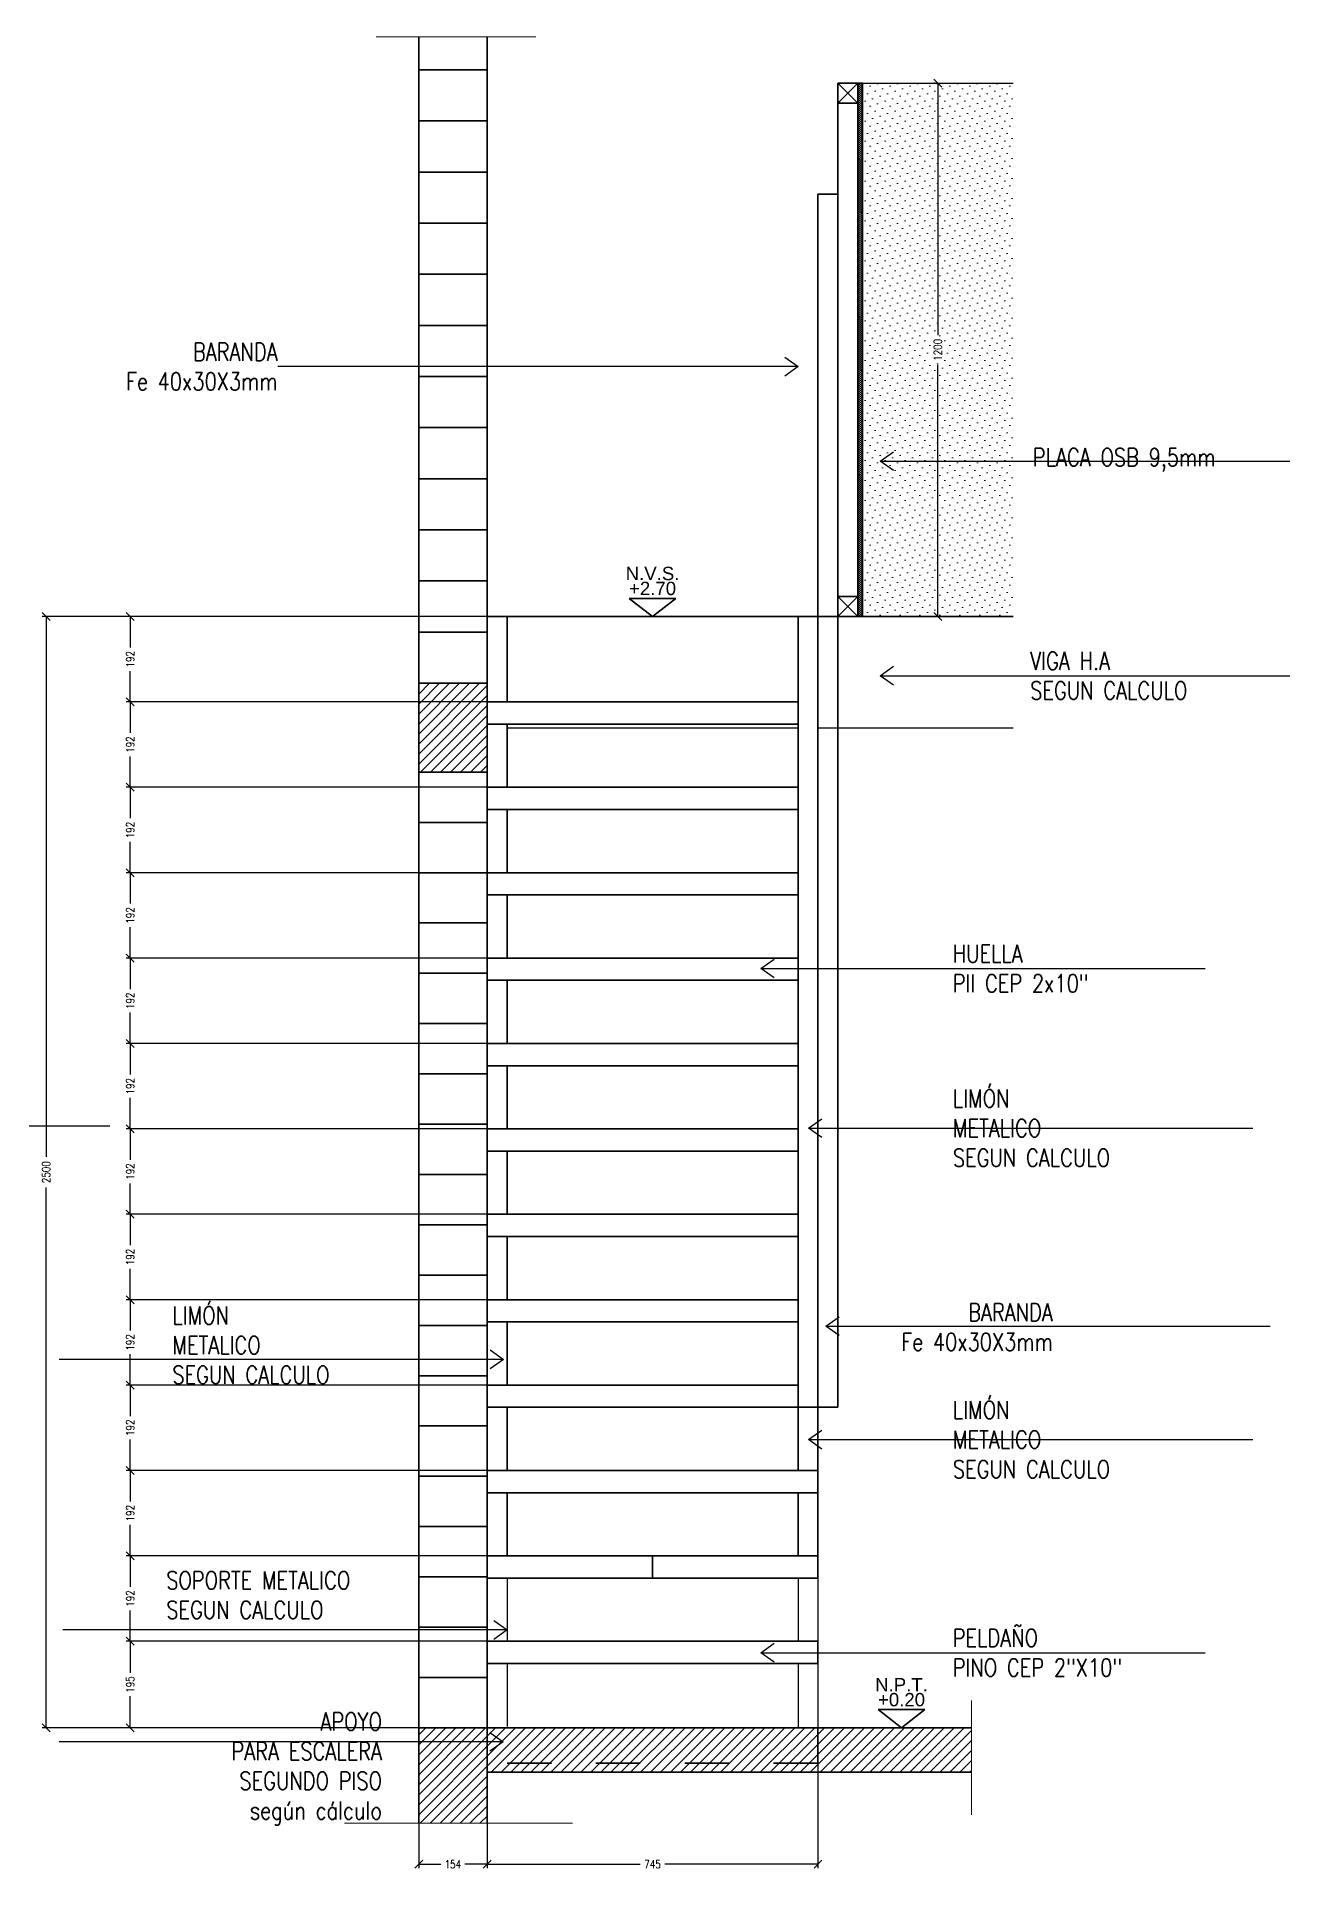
# Model space of a CAD drawing. Header units: metres. Extents: x 45 to 666, y -23 to 325.
# Drawn here: x 156.914 to 159.718, y 159.732 to 163.857 of the extents above; entities that cross this region are included whole.
import ezdxf
from ezdxf.enums import TextEntityAlignment as Align

# ---------------------------------------------------------------- set-up
doc = ezdxf.new("R2010")
doc.units = ezdxf.units.M
doc.header["$LTSCALE"] = 5
doc.header["$MEASUREMENT"] = 0
doc.linetypes.add('HIDDEN', pattern=[0.375, 0.25, -0.125])
doc.layers.get('0').update_dxf_attribs({"color": 30})
doc.layers.get('DEFPOINTS').update_dxf_attribs({"color": 210})
for name, color, linetype, lineweight in [('A-ANNO-DIMS', 3, 'Continuous', 18), ('A-ANNO-NOTE', 7, 'Continuous', 35), ('A-DETL-PATT', 8, 'Continuous', 18), ('A-ELEV-MBE1', 7, 'Continuous', 35), ('A-ELEV-MBE2', 4, 'Continuous', 25), ('A-ELEV-PATT', 8, 'Continuous', 18), ('A-FLOR-LEVL', 7, 'Continuous', 35), ('A-FLOR-OVHD', 3, 'HIDDEN', 18), ('A-WALL-FULL', 7, 'Continuous', 35), ('A-WALL-FULL-EXTR', 7, 'Continuous', 35)]:
    doc.layers.add(name, color=color, linetype=linetype, lineweight=lineweight)
doc.styles.add('E-ARIAL', font='arial.ttf')
doc.styles.add('E-ROMANS', font='romans.shx', dxfattribs={"width": 0.8})
doc.dimstyles.new('E-0005_TICK_18', dxfattribs={"dimscale": 0.001, "dimtxt": 9, "dimasz": 9, "dimexe": 4.5, "dimexo": 3, "dimgap": 4.5, "dimtad": 0, "dimdec": 0, "dimlfac": 1000, "dimzin": 0, "dimdsep": 46, "dimtxsty": 'E-ROMANS', "dimblk": 'OBLIQUE', "dimcen": 4.5, "dimclrd": 256, "dimclre": 256, "dimclrt": 256, "dimadec": 0, "dimazin": 0, "dimtfac": 1, "dimtdec": 0, "dimtmove": 1, "dimatfit": 3, "dimldrblk": 'OPEN90', "dimfxl": 1, "dimtfill": 1, "dimtolj": 1, "dimtzin": 0, "dimarcsym": 0})
doc.dimstyles.new('E-0010_TICK_18', dxfattribs={"dimscale": 0.001, "dimtxt": 18, "dimasz": 18, "dimexe": 9, "dimexo": 6, "dimgap": 9, "dimtad": 0, "dimdec": 0, "dimlfac": 1000, "dimzin": 0, "dimdsep": 46, "dimtxsty": 'E-ROMANS', "dimblk": 'OBLIQUE', "dimcen": 9, "dimclrd": 256, "dimclre": 256, "dimclrt": 256, "dimadec": 0, "dimazin": 0, "dimtfac": 1, "dimtdec": 0, "dimtmove": 1, "dimatfit": 3, "dimldrblk": 'OPEN90', "dimfxl": 1, "dimtfill": 1, "dimtolj": 1, "dimtzin": 0, "dimarcsym": 0})
pattern_1 = [(45, (10.621123, 117.436983), (-0.0112253202, 0.0112253202), [])]

# ---------------------------------------------------------------- blocks, each defined once
blk = doc.blocks.new('_Oblique')
at = {"color": 0, "linetype": 'ByBlock', "lineweight": -2}
blk.add_line((-0.5, -0.5), (0.5, 0.5), dxfattribs=at)
blk = doc.blocks.new('*D84')
at = {"layer": 'A-ANNO-DIMS', "lineweight": -2, "transparency": 16777216}
for p, q in [((157.7736, 160.2158), (157.7736, 159.7366)), ((157.9276, 160.2158), (157.9276, 159.7366)), ((157.7736, 159.7456), (157.8238, 159.7456)), ((157.9276, 159.7456), (157.8774, 159.7456))]:
    blk.add_line(p, q, dxfattribs=at)
at = {"layer": 'DEFPOINTS', "color": 0, "transparency": 16777216}
for p in [(157.7736, 160.2218), (157.9276, 160.2218), (157.9276, 159.7456)]:
    blk.add_point(p, dxfattribs=at)
at = {"layer": 'A-ANNO-DIMS', "lineweight": -2, "transparency": 16777216, "xscale": 0.018, "yscale": 0.018, "zscale": 0.018, "rotation": 180}
blk.add_blockref('_Oblique', (157.7736, 159.7456), dxfattribs=at)
at = {"layer": 'A-ANNO-DIMS', "lineweight": -2, "transparency": 16777216, "xscale": 0.018, "yscale": 0.018, "zscale": 0.018}
blk.add_blockref('_Oblique', (157.9276, 159.7456), dxfattribs=at)
at = {"layer": 'A-ANNO-DIMS', "transparency": 16777216, "insert": (157.8506, 159.7456), "char_height": 0.018, "attachment_point": 5, "style": 'E-ROMANS', "bg_fill": 3, "box_fill_scale": 1.25, "bg_fill_color": 256, "bg_fill_true_color": 13158600, "bg_fill_transparency": 0}
blk.add_mtext('\\A1;154', dxfattribs=at)
blk = doc.blocks.new('_Open90')
at = {"color": 0, "linetype": 'ByBlock', "lineweight": -2}
for p, q in [((0, 0), (-1, 0)), ((-0.5, 0.5), (0, 0)), ((0, 0), (-0.5, -0.5))]:
    blk.add_line(p, q, dxfattribs=at)
blk = doc.blocks.new('*D85')
at = {"layer": 'A-ANNO-DIMS', "lineweight": -2, "transparency": 16777216}
for p, q in [((158.6726, 160.4258), (158.6726, 159.7366)), ((157.9276, 160.2158), (157.9276, 159.7366)), ((157.9276, 159.7456), (158.2726, 159.7456)), ((158.6726, 159.7456), (158.3276, 159.7456))]:
    blk.add_line(p, q, dxfattribs=at)
at = {"layer": 'DEFPOINTS', "color": 0, "transparency": 16777216}
for p in [(158.6726, 160.4318), (157.9276, 160.2218), (158.6726, 159.7456)]:
    blk.add_point(p, dxfattribs=at)
at = {"layer": 'A-ANNO-DIMS', "lineweight": -2, "transparency": 16777216, "xscale": 0.018, "yscale": 0.018, "zscale": 0.018, "rotation": 180}
blk.add_blockref('_Oblique', (157.9276, 159.7456), dxfattribs=at)
at = {"layer": 'A-ANNO-DIMS', "lineweight": -2, "transparency": 16777216, "xscale": 0.018, "yscale": 0.018, "zscale": 0.018}
blk.add_blockref('_Oblique', (158.6726, 159.7456), dxfattribs=at)
at = {"layer": 'A-ANNO-DIMS', "transparency": 16777216, "insert": (158.3001, 159.7456), "char_height": 0.018, "attachment_point": 5, "style": 'E-ROMANS', "bg_fill": 3, "box_fill_scale": 1.25, "bg_fill_color": 256, "bg_fill_true_color": 13158600, "bg_fill_transparency": 0}
blk.add_mtext('\\A1;745', dxfattribs=at)
blk = doc.blocks.new('PIE DERECHO 2X2')
blk.add_lwpolyline([(-0.045, 0), (0, 0), (0, -0.045), (-0.045, -0.045), (-0.045, 0)])
at = {"color": 1}
for points in [[(-0.045, 0), (0, -0.045)], [(0, 0), (-0.045, -0.045)]]:
    blk.add_lwpolyline(points, dxfattribs=at)
blk = doc.blocks.new('*D86')
at = {"layer": 'A-ANNO-DIMS', "lineweight": -2, "transparency": 16777216}
for p, q in [((158.0919, 160.2474), (157.1152, 160.2474)), ((157.1242, 160.2474), (157.1242, 160.1766)), ((157.1242, 160.0528), (157.1242, 160.1236)), ((158.0919, 160.0528), (157.1152, 160.0528))]:
    blk.add_line(p, q, dxfattribs=at)
at = {"layer": 'DEFPOINTS', "color": 0, "transparency": 16777216}
for p in [(157.1242, 160.2474), (158.0979, 160.2474), (158.0979, 160.0528)]:
    blk.add_point(p, dxfattribs=at)
at = {"layer": 'A-ANNO-DIMS', "lineweight": -2, "transparency": 16777216, "xscale": 0.018, "yscale": 0.018, "zscale": 0.018}
for p, rotation in [((157.1242, 160.2474), 90), ((157.1242, 160.0528), 270)]:
    blk.add_blockref('_Oblique', p, dxfattribs=dict(at, rotation=rotation))
at = {"layer": 'A-ANNO-DIMS', "transparency": 16777216, "insert": (157.1242, 160.1501), "char_height": 0.018, "attachment_point": 5, "rotation": 90, "style": 'E-ROMANS', "bg_fill": 3, "box_fill_scale": 1.25, "bg_fill_color": 256, "bg_fill_true_color": 13158600, "bg_fill_transparency": 0}
blk.add_mtext('\\A1;195', dxfattribs=at)
blk = doc.blocks.new('*D87')
at = {"layer": 'A-ANNO-DIMS', "lineweight": -2, "transparency": 16777216}
for p, q in [((158.0919, 160.4395), (157.1152, 160.4395)), ((157.1242, 160.4395), (157.1242, 160.37)), ((157.1242, 160.2474), (157.1242, 160.317)), ((158.0919, 160.2474), (157.1152, 160.2474))]:
    blk.add_line(p, q, dxfattribs=at)
at = {"layer": 'DEFPOINTS', "color": 0, "transparency": 16777216}
for p in [(157.1242, 160.4395), (158.0979, 160.4395), (158.0979, 160.2474)]:
    blk.add_point(p, dxfattribs=at)
at = {"layer": 'A-ANNO-DIMS', "lineweight": -2, "transparency": 16777216, "xscale": 0.018, "yscale": 0.018, "zscale": 0.018}
for p, rotation in [((157.1242, 160.4395), 90), ((157.1242, 160.2474), 270)]:
    blk.add_blockref('_Oblique', p, dxfattribs=dict(at, rotation=rotation))
at = {"layer": 'A-ANNO-DIMS', "transparency": 16777216, "insert": (157.1242, 160.3435), "char_height": 0.018, "attachment_point": 5, "rotation": 90, "style": 'E-ROMANS', "bg_fill": 3, "box_fill_scale": 1.25, "bg_fill_color": 256, "bg_fill_true_color": 13158600, "bg_fill_transparency": 0}
blk.add_mtext('\\A1;192', dxfattribs=at)
blk = doc.blocks.new('*D88')
at = {"layer": 'A-ANNO-DIMS', "lineweight": -2, "transparency": 16777216}
for p, q in [((158.0919, 160.6316), (157.1152, 160.6316)), ((157.1242, 160.6316), (157.1242, 160.5621)), ((157.1242, 160.4395), (157.1242, 160.5091)), ((158.0919, 160.4395), (157.1152, 160.4395))]:
    blk.add_line(p, q, dxfattribs=at)
at = {"layer": 'DEFPOINTS', "color": 0, "transparency": 16777216}
for p in [(157.1242, 160.6316), (158.0979, 160.6316), (158.0979, 160.4395)]:
    blk.add_point(p, dxfattribs=at)
at = {"layer": 'A-ANNO-DIMS', "lineweight": -2, "transparency": 16777216, "xscale": 0.018, "yscale": 0.018, "zscale": 0.018}
for p, rotation in [((157.1242, 160.6316), 90), ((157.1242, 160.4395), 270)]:
    blk.add_blockref('_Oblique', p, dxfattribs=dict(at, rotation=rotation))
at = {"layer": 'A-ANNO-DIMS', "transparency": 16777216, "insert": (157.1242, 160.5356), "char_height": 0.018, "attachment_point": 5, "rotation": 90, "style": 'E-ROMANS', "bg_fill": 3, "box_fill_scale": 1.25, "bg_fill_color": 256, "bg_fill_true_color": 13158600, "bg_fill_transparency": 0}
blk.add_mtext('\\A1;192', dxfattribs=at)
blk = doc.blocks.new('*D89')
at = {"layer": 'A-ANNO-DIMS', "lineweight": -2, "transparency": 16777216}
for p, q in [((158.0919, 160.8238), (157.1152, 160.8238)), ((157.1242, 160.8238), (157.1242, 160.7542)), ((157.1242, 160.6316), (157.1242, 160.7012)), ((158.0919, 160.6316), (157.1152, 160.6316))]:
    blk.add_line(p, q, dxfattribs=at)
at = {"layer": 'DEFPOINTS', "color": 0, "transparency": 16777216}
for p in [(157.1242, 160.8238), (158.0979, 160.8238), (158.0979, 160.6316)]:
    blk.add_point(p, dxfattribs=at)
at = {"layer": 'A-ANNO-DIMS', "lineweight": -2, "transparency": 16777216, "xscale": 0.018, "yscale": 0.018, "zscale": 0.018}
for p, rotation in [((157.1242, 160.8238), 90), ((157.1242, 160.6316), 270)]:
    blk.add_blockref('_Oblique', p, dxfattribs=dict(at, rotation=rotation))
at = {"layer": 'A-ANNO-DIMS', "transparency": 16777216, "insert": (157.1242, 160.7277), "char_height": 0.018, "attachment_point": 5, "rotation": 90, "style": 'E-ROMANS', "bg_fill": 3, "box_fill_scale": 1.25, "bg_fill_color": 256, "bg_fill_true_color": 13158600, "bg_fill_transparency": 0}
blk.add_mtext('\\A1;192', dxfattribs=at)
blk = doc.blocks.new('*D90')
at = {"layer": 'A-ANNO-DIMS', "lineweight": -2, "transparency": 16777216}
for p, q in [((158.0919, 161.0159), (157.1152, 161.0159)), ((157.1242, 161.0159), (157.1242, 160.9463)), ((157.1242, 160.8238), (157.1242, 160.8933)), ((158.0919, 160.8238), (157.1152, 160.8238))]:
    blk.add_line(p, q, dxfattribs=at)
at = {"layer": 'DEFPOINTS', "color": 0, "transparency": 16777216}
for p in [(157.1242, 161.0159), (158.0979, 161.0159), (158.0979, 160.8238)]:
    blk.add_point(p, dxfattribs=at)
at = {"layer": 'A-ANNO-DIMS', "lineweight": -2, "transparency": 16777216, "xscale": 0.018, "yscale": 0.018, "zscale": 0.018}
for p, rotation in [((157.1242, 161.0159), 90), ((157.1242, 160.8238), 270)]:
    blk.add_blockref('_Oblique', p, dxfattribs=dict(at, rotation=rotation))
at = {"layer": 'A-ANNO-DIMS', "transparency": 16777216, "insert": (157.1242, 160.9198), "char_height": 0.018, "attachment_point": 5, "rotation": 90, "style": 'E-ROMANS', "bg_fill": 3, "box_fill_scale": 1.25, "bg_fill_color": 256, "bg_fill_true_color": 13158600, "bg_fill_transparency": 0}
blk.add_mtext('\\A1;192', dxfattribs=at)
blk = doc.blocks.new('*D91')
at = {"layer": 'A-ANNO-DIMS', "lineweight": -2, "transparency": 16777216}
for p, q in [((158.0919, 161.208), (157.1152, 161.208)), ((157.1242, 161.208), (157.1242, 161.1384)), ((157.1242, 161.0159), (157.1242, 161.0855)), ((158.0919, 161.0159), (157.1152, 161.0159))]:
    blk.add_line(p, q, dxfattribs=at)
at = {"layer": 'DEFPOINTS', "color": 0, "transparency": 16777216}
for p in [(157.1242, 161.208), (158.0979, 161.208), (158.0979, 161.0159)]:
    blk.add_point(p, dxfattribs=at)
at = {"layer": 'A-ANNO-DIMS', "lineweight": -2, "transparency": 16777216, "xscale": 0.018, "yscale": 0.018, "zscale": 0.018}
for p, rotation in [((157.1242, 161.208), 90), ((157.1242, 161.0159), 270)]:
    blk.add_blockref('_Oblique', p, dxfattribs=dict(at, rotation=rotation))
at = {"layer": 'A-ANNO-DIMS', "transparency": 16777216, "insert": (157.1242, 161.1119), "char_height": 0.018, "attachment_point": 5, "rotation": 90, "style": 'E-ROMANS', "bg_fill": 3, "box_fill_scale": 1.25, "bg_fill_color": 256, "bg_fill_true_color": 13158600, "bg_fill_transparency": 0}
blk.add_mtext('\\A1;192', dxfattribs=at)
blk = doc.blocks.new('*D92')
at = {"layer": 'A-ANNO-DIMS', "lineweight": -2, "transparency": 16777216}
for p, q in [((158.0919, 161.4001), (157.1152, 161.4001)), ((157.1242, 161.4001), (157.1242, 161.3305)), ((157.1242, 161.208), (157.1242, 161.2776)), ((158.0919, 161.208), (157.1152, 161.208))]:
    blk.add_line(p, q, dxfattribs=at)
at = {"layer": 'DEFPOINTS', "color": 0, "transparency": 16777216}
for p in [(157.1242, 161.4001), (158.0979, 161.4001), (158.0979, 161.208)]:
    blk.add_point(p, dxfattribs=at)
at = {"layer": 'A-ANNO-DIMS', "lineweight": -2, "transparency": 16777216, "xscale": 0.018, "yscale": 0.018, "zscale": 0.018}
for p, rotation in [((157.1242, 161.4001), 90), ((157.1242, 161.208), 270)]:
    blk.add_blockref('_Oblique', p, dxfattribs=dict(at, rotation=rotation))
at = {"layer": 'A-ANNO-DIMS', "transparency": 16777216, "insert": (157.1242, 161.3041), "char_height": 0.018, "attachment_point": 5, "rotation": 90, "style": 'E-ROMANS', "bg_fill": 3, "box_fill_scale": 1.25, "bg_fill_color": 256, "bg_fill_true_color": 13158600, "bg_fill_transparency": 0}
blk.add_mtext('\\A1;192', dxfattribs=at)
blk = doc.blocks.new('*D93')
at = {"layer": 'A-ANNO-DIMS', "lineweight": -2, "transparency": 16777216}
for p, q in [((158.0919, 161.5922), (157.1152, 161.5922)), ((157.1242, 161.5922), (157.1242, 161.5227)), ((157.1242, 161.4001), (157.1242, 161.4697)), ((158.0919, 161.4001), (157.1152, 161.4001))]:
    blk.add_line(p, q, dxfattribs=at)
at = {"layer": 'DEFPOINTS', "color": 0, "transparency": 16777216}
for p in [(157.1242, 161.5922), (158.0979, 161.5922), (158.0979, 161.4001)]:
    blk.add_point(p, dxfattribs=at)
at = {"layer": 'A-ANNO-DIMS', "lineweight": -2, "transparency": 16777216, "xscale": 0.018, "yscale": 0.018, "zscale": 0.018}
for p, rotation in [((157.1242, 161.5922), 90), ((157.1242, 161.4001), 270)]:
    blk.add_blockref('_Oblique', p, dxfattribs=dict(at, rotation=rotation))
at = {"layer": 'A-ANNO-DIMS', "transparency": 16777216, "insert": (157.1242, 161.4962), "char_height": 0.018, "attachment_point": 5, "rotation": 90, "style": 'E-ROMANS', "bg_fill": 3, "box_fill_scale": 1.25, "bg_fill_color": 256, "bg_fill_true_color": 13158600, "bg_fill_transparency": 0}
blk.add_mtext('\\A1;192', dxfattribs=at)
blk = doc.blocks.new('*D94')
at = {"layer": 'A-ANNO-DIMS', "lineweight": -2, "transparency": 16777216}
for p, q in [((158.0919, 161.7844), (157.1152, 161.7844)), ((157.1242, 161.7844), (157.1242, 161.7148)), ((157.1242, 161.5922), (157.1242, 161.6618)), ((158.0919, 161.5922), (157.1152, 161.5922))]:
    blk.add_line(p, q, dxfattribs=at)
at = {"layer": 'DEFPOINTS', "color": 0, "transparency": 16777216}
for p in [(157.1242, 161.7844), (158.0979, 161.7844), (158.0979, 161.5922)]:
    blk.add_point(p, dxfattribs=at)
at = {"layer": 'A-ANNO-DIMS', "lineweight": -2, "transparency": 16777216, "xscale": 0.018, "yscale": 0.018, "zscale": 0.018}
for p, rotation in [((157.1242, 161.7844), 90), ((157.1242, 161.5922), 270)]:
    blk.add_blockref('_Oblique', p, dxfattribs=dict(at, rotation=rotation))
at = {"layer": 'A-ANNO-DIMS', "transparency": 16777216, "insert": (157.1242, 161.6883), "char_height": 0.018, "attachment_point": 5, "rotation": 90, "style": 'E-ROMANS', "bg_fill": 3, "box_fill_scale": 1.25, "bg_fill_color": 256, "bg_fill_true_color": 13158600, "bg_fill_transparency": 0}
blk.add_mtext('\\A1;192', dxfattribs=at)
blk = doc.blocks.new('*D95')
at = {"layer": 'A-ANNO-DIMS', "lineweight": -2, "transparency": 16777216}
for p, q in [((158.0919, 161.9765), (157.1152, 161.9765)), ((157.1242, 161.9765), (157.1242, 161.9069)), ((157.1242, 161.7844), (157.1242, 161.8539)), ((158.0919, 161.7844), (157.1152, 161.7844))]:
    blk.add_line(p, q, dxfattribs=at)
at = {"layer": 'DEFPOINTS', "color": 0, "transparency": 16777216}
for p in [(157.1242, 161.9765), (158.0979, 161.9765), (158.0979, 161.7844)]:
    blk.add_point(p, dxfattribs=at)
at = {"layer": 'A-ANNO-DIMS', "lineweight": -2, "transparency": 16777216, "xscale": 0.018, "yscale": 0.018, "zscale": 0.018}
for p, rotation in [((157.1242, 161.9765), 90), ((157.1242, 161.7844), 270)]:
    blk.add_blockref('_Oblique', p, dxfattribs=dict(at, rotation=rotation))
at = {"layer": 'A-ANNO-DIMS', "transparency": 16777216, "insert": (157.1242, 161.8804), "char_height": 0.018, "attachment_point": 5, "rotation": 90, "style": 'E-ROMANS', "bg_fill": 3, "box_fill_scale": 1.25, "bg_fill_color": 256, "bg_fill_true_color": 13158600, "bg_fill_transparency": 0}
blk.add_mtext('\\A1;192', dxfattribs=at)
blk = doc.blocks.new('*D96')
at = {"layer": 'A-ANNO-DIMS', "lineweight": -2, "transparency": 16777216}
for p, q in [((158.0919, 162.1686), (157.1152, 162.1686)), ((157.1242, 162.1686), (157.1242, 162.099)), ((157.1242, 161.9765), (157.1242, 162.0461)), ((158.0919, 161.9765), (157.1152, 161.9765))]:
    blk.add_line(p, q, dxfattribs=at)
at = {"layer": 'DEFPOINTS', "color": 0, "transparency": 16777216}
for p in [(157.1242, 162.1686), (158.0979, 162.1686), (158.0979, 161.9765)]:
    blk.add_point(p, dxfattribs=at)
at = {"layer": 'A-ANNO-DIMS', "lineweight": -2, "transparency": 16777216, "xscale": 0.018, "yscale": 0.018, "zscale": 0.018}
for p, rotation in [((157.1242, 162.1686), 90), ((157.1242, 161.9765), 270)]:
    blk.add_blockref('_Oblique', p, dxfattribs=dict(at, rotation=rotation))
at = {"layer": 'A-ANNO-DIMS', "transparency": 16777216, "insert": (157.1242, 162.0725), "char_height": 0.018, "attachment_point": 5, "rotation": 90, "style": 'E-ROMANS', "bg_fill": 3, "box_fill_scale": 1.25, "bg_fill_color": 256, "bg_fill_true_color": 13158600, "bg_fill_transparency": 0}
blk.add_mtext('\\A1;192', dxfattribs=at)
blk = doc.blocks.new('*D97')
at = {"layer": 'A-ANNO-DIMS', "lineweight": -2, "transparency": 16777216}
for p, q in [((158.0919, 162.3607), (157.1152, 162.3607)), ((157.1242, 162.3607), (157.1242, 162.2911)), ((157.1242, 162.1686), (157.1242, 162.2382)), ((158.0919, 162.1686), (157.1152, 162.1686))]:
    blk.add_line(p, q, dxfattribs=at)
at = {"layer": 'DEFPOINTS', "color": 0, "transparency": 16777216}
for p in [(157.1242, 162.3607), (158.0979, 162.3607), (158.0979, 162.1686)]:
    blk.add_point(p, dxfattribs=at)
at = {"layer": 'A-ANNO-DIMS', "lineweight": -2, "transparency": 16777216, "xscale": 0.018, "yscale": 0.018, "zscale": 0.018}
for p, rotation in [((157.1242, 162.3607), 90), ((157.1242, 162.1686), 270)]:
    blk.add_blockref('_Oblique', p, dxfattribs=dict(at, rotation=rotation))
at = {"layer": 'A-ANNO-DIMS', "transparency": 16777216, "insert": (157.1242, 162.2647), "char_height": 0.018, "attachment_point": 5, "rotation": 90, "style": 'E-ROMANS', "bg_fill": 3, "box_fill_scale": 1.25, "bg_fill_color": 256, "bg_fill_true_color": 13158600, "bg_fill_transparency": 0}
blk.add_mtext('\\A1;192', dxfattribs=at)
blk = doc.blocks.new('*D98')
at = {"layer": 'A-ANNO-DIMS', "lineweight": -2, "transparency": 16777216}
for p, q in [((158.0919, 162.5528), (157.1152, 162.5528)), ((157.1242, 162.5528), (157.1242, 162.4833)), ((157.1242, 162.3607), (157.1242, 162.4303)), ((158.0919, 162.3607), (157.1152, 162.3607))]:
    blk.add_line(p, q, dxfattribs=at)
at = {"layer": 'DEFPOINTS', "color": 0, "transparency": 16777216}
for p in [(157.1242, 162.5528), (158.0979, 162.5528), (158.0979, 162.3607)]:
    blk.add_point(p, dxfattribs=at)
at = {"layer": 'A-ANNO-DIMS', "lineweight": -2, "transparency": 16777216, "xscale": 0.018, "yscale": 0.018, "zscale": 0.018}
for p, rotation in [((157.1242, 162.5528), 90), ((157.1242, 162.3607), 270)]:
    blk.add_blockref('_Oblique', p, dxfattribs=dict(at, rotation=rotation))
at = {"layer": 'A-ANNO-DIMS', "transparency": 16777216, "insert": (157.1242, 162.4568), "char_height": 0.018, "attachment_point": 5, "rotation": 90, "style": 'E-ROMANS', "bg_fill": 3, "box_fill_scale": 1.25, "bg_fill_color": 256, "bg_fill_true_color": 13158600, "bg_fill_transparency": 0}
blk.add_mtext('\\A1;192', dxfattribs=at)
blk = doc.blocks.new('*D99')
at = {"layer": 'A-ANNO-DIMS', "lineweight": -2, "transparency": 16777216}
for p, q in [((158.0919, 162.5528), (156.9258, 162.5528)), ((156.9348, 162.5528), (156.9348, 161.3372)), ((156.9348, 160.0528), (156.9348, 161.2685)), ((158.0919, 160.0528), (156.9258, 160.0528))]:
    blk.add_line(p, q, dxfattribs=at)
at = {"layer": 'DEFPOINTS', "color": 0, "transparency": 16777216}
for p in [(156.9348, 162.5528), (158.0979, 162.5528), (158.0979, 160.0528)]:
    blk.add_point(p, dxfattribs=at)
at = {"layer": 'A-ANNO-DIMS', "lineweight": -2, "transparency": 16777216, "xscale": 0.018, "yscale": 0.018, "zscale": 0.018}
for p, rotation in [((156.9348, 162.5528), 90), ((156.9348, 160.0528), 270)]:
    blk.add_blockref('_Oblique', p, dxfattribs=dict(at, rotation=rotation))
at = {"layer": 'A-ANNO-DIMS', "transparency": 16777216, "insert": (156.9348, 161.3028), "char_height": 0.018, "attachment_point": 5, "rotation": 90, "style": 'E-ROMANS', "bg_fill": 3, "box_fill_scale": 1.25, "bg_fill_color": 256, "bg_fill_true_color": 13158600, "bg_fill_transparency": 0}
blk.add_mtext('\\A1;2500', dxfattribs=at)
blk = doc.blocks.new('TAG-LEVEL-CO')
for points in [[(0.352, 0.272), (-0.352, 0.272)], [(0.352, 0.272), (0, 0), (-0.352, 0.272)]]:
    blk.add_lwpolyline(points)
at = {"style": 'E-ARIAL'}
for tag, p in [('N.P.T.', (0, 0.486)), ('%%P0,00', (0, 0.262))]:
    blk.add_attdef(tag, text='', height=0.2, dxfattribs=at).set_placement(p, align=Align.BOTTOM_CENTER)
blk = doc.blocks.new('*D470')
at = {"layer": 'A-ANNO-DIMS', "lineweight": -2, "transparency": 16777216}
for p, q in [((158.9362, 163.7528), (158.9332, 163.7528)), ((158.9422, 163.7528), (158.9422, 163.1862)), ((158.9422, 162.5528), (158.9422, 163.1195)), ((158.9362, 162.5528), (158.9332, 162.5528))]:
    blk.add_line(p, q, dxfattribs=at)
at = {"layer": 'DEFPOINTS', "color": 0, "transparency": 16777216}
for p in [(158.9422, 163.7528), (158.9422, 162.5528), (158.9422, 162.5528)]:
    blk.add_point(p, dxfattribs=at)
at = {"layer": 'A-ANNO-DIMS', "lineweight": -2, "transparency": 16777216, "xscale": 0.018, "yscale": 0.018, "zscale": 0.018}
for p, rotation in [((158.9422, 163.7528), 90), ((158.9422, 162.5528), 270)]:
    blk.add_blockref('_Oblique', p, dxfattribs=dict(at, rotation=rotation))
at = {"layer": 'A-ANNO-DIMS', "transparency": 16777216, "insert": (158.9422, 163.1528), "char_height": 0.018, "attachment_point": 5, "rotation": 90, "style": 'E-ROMANS', "bg_fill": 3, "box_fill_scale": 1.25, "bg_fill_color": 256, "bg_fill_true_color": 13158600, "bg_fill_transparency": 0}
blk.add_mtext('\\A1;1200', dxfattribs=at)

msp = doc.modelspace()

# ---------------------------------------------------------------- hatches: boundary and pattern name
at = {"layer": 'A-DETL-PATT'}
h = msp.add_hatch(dxfattribs=at)
h.set_pattern_fill('LINE', color=256, scale=0.005, angle=45, style=0)
h.set_pattern_definition([(45, (5.806735, 9.445975), (-0.0112253202, 0.0112253202), [])])
h.paths.add_polyline_path([(157.9276, 162.4028), (157.7736, 162.4028), (157.7736, 162.2028), (157.9276, 162.2028)])
at = {"layer": 'A-ELEV-PATT'}
h = msp.add_hatch(dxfattribs=at)
h.set_pattern_fill('LINE', color=256, scale=0.001, angle=-45, style=0)
h.set_pattern_definition([(135, (218.6988024, 376.2559), (0.00224506403, 0.00224506403), [])])
h.paths.add_polyline_path([(158.7726, 163.7528), (158.7626, 163.7528), (158.7626, 163.7078), (158.7626, 162.6178), (158.7626, 162.5728), (158.7626, 162.5528), (158.7726, 162.5528)])
h = msp.add_hatch(dxfattribs=at)
h.set_pattern_fill('DOTS', color=256, scale=0.01, angle=45, style=0)
h.set_pattern_definition([(135, (157.184721, 160.052835), (-0.01683798, -0.00561266), [0, -0.015875])])
h.paths.add_polyline_path([(158.7726, 163.7528), (158.7726, 162.5528), (159.1118, 162.5528), (159.1118, 163.7528)])

# ---------------------------------------------------------------- linework, layer by layer
at = {"layer": 'A-ANNO-NOTE'}
for p, q in [((158.7176, 163.5028), (158.6726, 163.5028)), ((158.6726, 163.5028), (158.6726, 162.5528)), ((158.7176, 162.5528), (158.7176, 160.7738)), ((158.7176, 160.7738), (158.6726, 160.7738))]:
    msp.add_line(p, q, dxfattribs=at)
at = {"layer": 'A-ELEV-MBE1'}
for p, q in [((158.7176, 162.5528), (158.7176, 163.7078)), ((158.7626, 163.7078), (158.7626, 162.5528)), ((158.6726, 162.5528), (157.9276, 162.5528)), ((158.6726, 162.5528), (157.9276, 162.5528)), ((158.6276, 162.5528), (158.6276, 160.7738)), ((158.6726, 162.5528), (159.1118, 162.5528)), ((158.6726, 162.5528), (158.6726, 160.7738)), ((158.6276, 162.3607), (157.9276, 162.3607)), ((158.6276, 162.3107), (157.9276, 162.3107)), ((158.6276, 162.1686), (157.9276, 162.1686)), ((158.6276, 162.1186), (157.9276, 162.1186)), ((158.6276, 161.9765), (157.9276, 161.9765)), ((158.6276, 161.9265), (157.9276, 161.9265)), ((158.6276, 161.7844), (157.9276, 161.7844)), ((158.6276, 161.7344), (157.9276, 161.7344)), ((158.6276, 161.5922), (157.9276, 161.5922)), ((158.6276, 161.5422), (157.9276, 161.5422)), ((158.6276, 161.4001), (157.9276, 161.4001)), ((158.6276, 161.3501), (157.9276, 161.3501)), ((158.6276, 161.208), (157.9276, 161.208)), ((158.6276, 161.158), (157.9276, 161.158)), ((158.6276, 161.0159), (157.9276, 161.0159)), ((158.6276, 160.9659), (157.9276, 160.9659)), ((158.6276, 160.8238), (157.9276, 160.8238)), ((158.6276, 160.7738), (157.9276, 160.7738)), ((158.6276, 160.7738), (158.6726, 160.7738)), ((158.6726, 160.6316), (157.9276, 160.6316)), ((158.6726, 160.6316), (158.6726, 160.5816)), ((158.6726, 160.5816), (157.9276, 160.5816))]:
    msp.add_line(p, q, dxfattribs=at)
at = {"layer": 'A-ELEV-MBE2'}
for p, q in [((158.7726, 163.7528), (159.1118, 163.7528)), ((158.6726, 162.3028), (159.1118, 162.3028))]:
    msp.add_line(p, q, dxfattribs=at)
at = {"layer": 'A-FLOR-LEVL'}
for p, q in [((157.9726, 162.3607), (157.9726, 162.5528)), ((158.6276, 162.5528), (158.6276, 162.3607)), ((158.6726, 160.4395), (158.6726, 162.5528)), ((157.9726, 162.1686), (157.9726, 162.3107)), ((158.6276, 162.3107), (158.6276, 162.1686)), ((157.9726, 161.9765), (157.9726, 162.1186)), ((158.6276, 162.1186), (158.6276, 161.9765)), ((157.9726, 161.7844), (157.9726, 161.9265)), ((158.6276, 161.9265), (158.6276, 161.7844)), ((157.9726, 161.5922), (157.9726, 161.7344)), ((158.6276, 161.7344), (158.6276, 161.5922)), ((157.9726, 161.4001), (157.9726, 161.5422)), ((158.6276, 161.5422), (158.6276, 161.4001)), ((157.9726, 161.208), (157.9726, 161.3501)), ((158.6276, 161.3501), (158.6276, 161.208)), ((157.9726, 161.0159), (157.9726, 161.158)), ((158.6276, 161.158), (158.6276, 161.0159)), ((157.9726, 160.8238), (157.9726, 160.9659)), ((158.6276, 160.9659), (158.6276, 160.8238)), ((157.9726, 160.6316), (157.9726, 160.7738)), ((158.6276, 160.7738), (158.6276, 160.6316)), ((158.6276, 160.5816), (158.6276, 160.4395))]:
    msp.add_line(p, q, dxfattribs=at)
at = {"layer": 'A-FLOR-OVHD'}
msp.add_line((158.6726, 162.5528), (159.1118, 162.5528), dxfattribs=at)
for points in [[(157.6776, 163.8574), (158.037, 163.8574)], [(159.018, 160.1145), (159.018, 159.8572)]]:
    msp.add_lwpolyline(points, dxfattribs=at)
at = {"layer": 'A-WALL-FULL'}
for p, q in [((157.7736, 162.4028), (157.7736, 163.8574)), ((157.9276, 162.4028), (157.9276, 163.8574)), ((157.7736, 162.2028), (157.7736, 160.0528)), ((157.9276, 162.2028), (157.9276, 160.0528)), ((157.9276, 160.0528), (159.018, 160.0528)), ((157.9276, 159.9528), (159.018, 159.9528))]:
    msp.add_line(p, q, dxfattribs=at)
msp.add_lwpolyline([(157.9276, 162.4028), (157.7736, 162.4028), (157.7736, 162.2028), (157.9276, 162.2028)], close=True, dxfattribs=at)
msp.add_lwpolyline([(157.7736, 160.0528), (157.9276, 160.0528), (157.9276, 159.838)], dxfattribs=at)
at = {"layer": 'A-WALL-FULL-EXTR'}
for p, q in [((157.7736, 163.7828), (157.9276, 163.7828)), ((158.7726, 163.7528), (158.7626, 163.7528)), ((158.7726, 163.7528), (158.7726, 162.5528)), ((157.7736, 163.6678), (157.9276, 163.6678)), ((157.7736, 163.5528), (157.9276, 163.5528)), ((157.7736, 163.4378), (157.9276, 163.4378)), ((157.7736, 163.3228), (157.9276, 163.3228)), ((157.7736, 163.2078), (157.9276, 163.2078)), ((157.7736, 163.0928), (157.9276, 163.0928)), ((157.7736, 162.9778), (157.9276, 162.9778)), ((157.7736, 162.8628), (157.9276, 162.8628)), ((157.7736, 162.7478), (157.9276, 162.7478)), ((157.7736, 162.6328), (157.9276, 162.6328)), ((158.7626, 162.5528), (158.7626, 162.5728)), ((158.7726, 162.5528), (158.7626, 162.5528)), ((157.7736, 162.5178), (157.9276, 162.5178)), ((157.7736, 162.0897), (157.9276, 162.0897)), ((157.7736, 161.9765), (157.9276, 161.9765)), ((157.7736, 161.8634), (157.9276, 161.8634)), ((157.7736, 161.7502), (157.9276, 161.7502)), ((157.7736, 161.637), (157.9276, 161.637)), ((157.7736, 161.5239), (157.9276, 161.5239)), ((157.7736, 161.4107), (157.9276, 161.4107)), ((157.7736, 161.2976), (157.9276, 161.2976)), ((157.7736, 161.1844), (157.9276, 161.1844)), ((157.7736, 161.0713), (157.9276, 161.0713)), ((157.7736, 160.9581), (157.9276, 160.9581)), ((157.7736, 160.8449), (157.9276, 160.8449)), ((157.7736, 160.7318), (157.9276, 160.7318)), ((157.7736, 160.6186), (157.9276, 160.6186)), ((157.7736, 160.5055), (157.9276, 160.5055)), ((157.7736, 160.3923), (157.9276, 160.3923)), ((157.7736, 160.2792), (157.9276, 160.2792)), ((157.7736, 160.166), (157.9276, 160.166))]:
    msp.add_line(p, q, dxfattribs=at)

# ---------------------------------------------------------------- block references
at = {"layer": 'A-ANNO-NOTE', "xscale": 0.1499999999999773, "yscale": 0.1499999999999773, "zscale": 0.1499999999999773}
for p, values in [((158.3001, 162.5528), {'%%P0,00': '+2.70', 'N.P.T.': 'N.V.S.'}), ((158.8606, 160.0528), {'%%P0,00': '+0.20', 'N.P.T.': 'N.P.T.'})]:
    msp.add_blockref('TAG-LEVEL-CO', p, dxfattribs=at).add_auto_attribs(values)
at = {"layer": 'A-WALL-FULL-EXTR', "xscale": -1, "rotation": 89.99999999999352}
for p in [(158.7176, 163.7078), (158.7176, 162.5528)]:
    msp.add_blockref('PIE DERECHO 2X2', p, dxfattribs=at)

# ---------------------------------------------------------------- texts
at = {"layer": 'A-ANNO-NOTE', "char_height": 0.04, "style": 'E-ROMANS'}
for s, insert, attachment_point in [('BARANDA\\PFe 40x30X3mm', (157.4562, 163.1151), 6), ('PLACA OSB 9,5mm', (159.1564, 162.9052), 4), ('VIGA H.A \\PSEGUN CALCULO', (159.1504, 162.4198), 4), ('HUELLA\\PPII CEP 2x10"', (158.976, 161.7609), 4), ('LIMÓN\\PMETALICO \\PSEGUN CALCULO', (158.9763, 161.4019), 4), ('LIMÓN\\PMETALICO \\PSEGUN CALCULO', (157.2191, 160.9136), 4), ('   BARANDA \\P Fe 40x30X3mm', (159.2015, 160.9542), 6), ('LIMÓN\\PMETALICO \\PSEGUN CALCULO', (158.9763, 160.7011), 4), ('PELDAÑO \\PPINO CEP 2"X10"', (158.976, 160.2216), 4)]:
    msp.add_mtext(s, dxfattribs=dict(at, insert=insert, attachment_point=attachment_point))

# ---------------------------------------------------------------- leaders
at = {"layer": 'A-ANNO-NOTE'}
for points in [[(158.6276, 163.1151), (157.708, 163.1151), (157.4562, 163.1151)], [(158.8127, 162.9024), (159.0087, 162.9024), (159.1348, 162.9024)], [(158.8127, 162.4198), (159.0087, 162.4198), (159.1348, 162.4198)], [(158.5439, 161.7609), (158.85, 161.7609), (158.976, 161.7609)], [(158.6513, 161.4019), (158.8503, 161.4019), (158.9763, 161.4019)], [(158.6906, 160.9564), (158.8503, 160.9564), (158.9763, 160.9564)], [(157.9643, 160.8816), (157.7183, 160.8816), (157.4664, 160.8816)], [(158.6513, 160.7011), (158.8503, 160.7011), (158.9763, 160.7011)]]:
    msp.add_leader(points, dimstyle='E-0005_TICK_18', override={"dimscale": 0.01, "dimasz": 3, "dimtad": 0, "dimldrblk": 'Open90'}, dxfattribs=at)

# ---------------------------------------------------------------- next in the draw order: dimensions: what is measured, and where the dimension line sits
at = {"layer": 'A-ANNO-DIMS'}
dim = msp.add_linear_dim(base=(158.9422, 162.5528), p1=(158.9422, 163.7528), p2=(158.9422, 162.5528), angle=90, dimstyle='E-0010_TICK_18', dxfattribs=at)
dim.commit()
dim.dimension.update_dxf_attribs({"geometry": '*D470', "text_midpoint": (158.9422, 163.1528)})
dim = msp.add_linear_dim(base=(157.9276, 159.7456), p1=(157.7736, 160.2218), p2=(157.9276, 160.2218), dimstyle='E-0010_TICK_18', dxfattribs=at)
dim.commit()
dim.dimension.update_dxf_attribs({"geometry": '*D84', "text_midpoint": (157.8506, 159.7456)})

# ---------------------------------------------------------------- next in the draw order: linework, layer by layer
at = {"layer": 'A-WALL-FULL'}
msp.add_lwpolyline([(157.7736, 159.838), (157.7736, 160.0528)], dxfattribs=at)

# ---------------------------------------------------------------- next in the draw order: dimensions: what is measured, and where the dimension line sits
at = {"layer": 'A-ANNO-DIMS'}
dim = msp.add_linear_dim(base=(158.6726, 159.7456), p1=(157.9276, 160.2218), p2=(158.6726, 160.4318), dimstyle='E-0010_TICK_18', dxfattribs=at)
dim.commit()
dim.dimension.update_dxf_attribs({"geometry": '*D85', "text_midpoint": (158.3001, 159.7456)})

# ---------------------------------------------------------------- next in the draw order: hatches: boundary and pattern name
at = {"layer": 'A-DETL-PATT'}
h = msp.add_hatch(dxfattribs=at)
h.set_pattern_fill('LINE', color=256, scale=0.005, angle=45, style=0)
h.set_pattern_definition(pattern_1)
h.paths.add_polyline_path([(157.7736, 159.838), (157.9276, 159.838), (157.9276, 160.0528), (157.7736, 160.0528)])
h = msp.add_hatch(dxfattribs=at)
h.set_pattern_fill('LINE', color=256, scale=0.005, angle=45, style=0)
h.set_pattern_definition(pattern_1)
h.paths.add_polyline_path([(157.9276, 160.0528), (157.9276, 159.9528), (159.018, 159.9528), (159.018, 160.0528)])

# ---------------------------------------------------------------- next in the draw order: linework, layer by layer
at = {"layer": 'A-ELEV-MBE1'}
for p, q in [((158.6726, 160.4395), (157.9276, 160.4395)), ((158.6726, 160.4395), (158.6726, 160.3895)), ((158.6726, 160.3895), (157.9276, 160.3895)), ((158.6726, 160.2474), (158.6726, 160.1974))]:
    msp.add_line(p, q, dxfattribs=at)
at = {"layer": 'A-ELEV-MBE2'}
for p, q in [((158.6276, 160.3895), (158.6276, 160.2474)), ((158.6726, 160.3895), (158.6726, 160.0528)), ((158.6276, 160.1974), (158.6276, 160.0528))]:
    msp.add_line(p, q, dxfattribs=at)
at = {"layer": 'A-FLOR-LEVL'}
msp.add_line((157.9726, 160.4395), (157.9726, 160.5816), dxfattribs=at)
at = {"layer": 'A-FLOR-OVHD'}
msp.add_lwpolyline([(157.6064, 159.838), (158.1202, 159.838)], dxfattribs=at)

# ---------------------------------------------------------------- next in the draw order: leaders
at = {"layer": 'A-ANNO-NOTE'}
msp.add_leader([(158.5439, 160.2216), (158.85, 160.2216), (158.976, 160.2216)], dimstyle='E-0005_TICK_18', override={"dimscale": 0.01, "dimasz": 3, "dimtad": 0, "dimldrblk": 'Open90'}, dxfattribs=at)

# ---------------------------------------------------------------- next in the draw order: dimensions: what is measured, and where the dimension line sits
at = {"layer": 'A-ANNO-DIMS'}
dim = msp.add_linear_dim(base=(157.1242, 160.2474), p1=(158.0979, 160.0528), p2=(158.0979, 160.2474), angle=90, dimstyle='E-0010_TICK_18', dxfattribs=at)
dim.commit()
dim.dimension.update_dxf_attribs({"geometry": '*D86', "text_midpoint": (157.1242, 160.1501)})

# ---------------------------------------------------------------- next in the draw order: dimensions: what is measured, and where the dimension line sits
dim = msp.add_linear_dim(base=(157.1242, 160.4395), p1=(158.0979, 160.2474), p2=(158.0979, 160.4395), angle=90, dimstyle='E-0010_TICK_18', dxfattribs=at)
dim.commit()
dim.dimension.update_dxf_attribs({"geometry": '*D87', "text_midpoint": (157.1242, 160.3435)})

# ---------------------------------------------------------------- next in the draw order: dimensions: what is measured, and where the dimension line sits
dim = msp.add_linear_dim(base=(157.1242, 160.6316), p1=(158.0979, 160.4395), p2=(158.0979, 160.6316), angle=90, dimstyle='E-0010_TICK_18', dxfattribs=at)
dim.commit()
dim.dimension.update_dxf_attribs({"geometry": '*D88', "text_midpoint": (157.1242, 160.5356)})

# ---------------------------------------------------------------- next in the draw order: dimensions: what is measured, and where the dimension line sits
dim = msp.add_linear_dim(base=(157.1242, 160.8238), p1=(158.0979, 160.6316), p2=(158.0979, 160.8238), angle=90, dimstyle='E-0010_TICK_18', dxfattribs=at)
dim.commit()
dim.dimension.update_dxf_attribs({"geometry": '*D89', "text_midpoint": (157.1242, 160.7277)})

# ---------------------------------------------------------------- next in the draw order: dimensions: what is measured, and where the dimension line sits
dim = msp.add_linear_dim(base=(157.1242, 161.0159), p1=(158.0979, 160.8238), p2=(158.0979, 161.0159), angle=90, dimstyle='E-0010_TICK_18', dxfattribs=at)
dim.commit()
dim.dimension.update_dxf_attribs({"geometry": '*D90', "text_midpoint": (157.1242, 160.9198)})

# ---------------------------------------------------------------- next in the draw order: dimensions: what is measured, and where the dimension line sits
dim = msp.add_linear_dim(base=(157.1242, 161.208), p1=(158.0979, 161.0159), p2=(158.0979, 161.208), angle=90, dimstyle='E-0010_TICK_18', dxfattribs=at)
dim.commit()
dim.dimension.update_dxf_attribs({"geometry": '*D91', "text_midpoint": (157.1242, 161.1119)})

# ---------------------------------------------------------------- next in the draw order: dimensions: what is measured, and where the dimension line sits
dim = msp.add_linear_dim(base=(157.1242, 161.4001), p1=(158.0979, 161.208), p2=(158.0979, 161.4001), angle=90, dimstyle='E-0010_TICK_18', dxfattribs=at)
dim.commit()
dim.dimension.update_dxf_attribs({"geometry": '*D92', "text_midpoint": (157.1242, 161.3041)})

# ---------------------------------------------------------------- next in the draw order: dimensions: what is measured, and where the dimension line sits
dim = msp.add_linear_dim(base=(157.1242, 161.5922), p1=(158.0979, 161.4001), p2=(158.0979, 161.5922), angle=90, dimstyle='E-0010_TICK_18', dxfattribs=at)
dim.commit()
dim.dimension.update_dxf_attribs({"geometry": '*D93', "text_midpoint": (157.1242, 161.4962)})

# ---------------------------------------------------------------- next in the draw order: dimensions: what is measured, and where the dimension line sits
dim = msp.add_linear_dim(base=(157.1242, 161.7844), p1=(158.0979, 161.5922), p2=(158.0979, 161.7844), angle=90, dimstyle='E-0010_TICK_18', dxfattribs=at)
dim.commit()
dim.dimension.update_dxf_attribs({"geometry": '*D94', "text_midpoint": (157.1242, 161.6883)})

# ---------------------------------------------------------------- next in the draw order: dimensions: what is measured, and where the dimension line sits
dim = msp.add_linear_dim(base=(157.1242, 161.9765), p1=(158.0979, 161.7844), p2=(158.0979, 161.9765), angle=90, dimstyle='E-0010_TICK_18', dxfattribs=at)
dim.commit()
dim.dimension.update_dxf_attribs({"geometry": '*D95', "text_midpoint": (157.1242, 161.8804)})

# ---------------------------------------------------------------- next in the draw order: dimensions: what is measured, and where the dimension line sits
dim = msp.add_linear_dim(base=(157.1242, 162.1686), p1=(158.0979, 161.9765), p2=(158.0979, 162.1686), angle=90, dimstyle='E-0010_TICK_18', dxfattribs=at)
dim.commit()
dim.dimension.update_dxf_attribs({"geometry": '*D96', "text_midpoint": (157.1242, 162.0725)})

# ---------------------------------------------------------------- next in the draw order: dimensions: what is measured, and where the dimension line sits
dim = msp.add_linear_dim(base=(157.1242, 162.3607), p1=(158.0979, 162.1686), p2=(158.0979, 162.3607), angle=90, dimstyle='E-0010_TICK_18', dxfattribs=at)
dim.commit()
dim.dimension.update_dxf_attribs({"geometry": '*D97', "text_midpoint": (157.1242, 162.2647)})

# ---------------------------------------------------------------- next in the draw order: dimensions: what is measured, and where the dimension line sits
dim = msp.add_linear_dim(base=(157.1242, 162.5528), p1=(158.0979, 162.3607), p2=(158.0979, 162.5528), angle=90, dimstyle='E-0010_TICK_18', dxfattribs=at)
dim.commit()
dim.dimension.update_dxf_attribs({"geometry": '*D98', "text_midpoint": (157.1242, 162.4568)})

# ---------------------------------------------------------------- next in the draw order: dimensions: what is measured, and where the dimension line sits
dim = msp.add_linear_dim(base=(156.9348, 162.5528), p1=(158.0979, 160.0528), p2=(158.0979, 162.5528), angle=90, dimstyle='E-0010_TICK_18', dxfattribs=at)
dim.commit()
dim.dimension.update_dxf_attribs({"geometry": '*D99', "text_midpoint": (156.9348, 161.3028)})

# ---------------------------------------------------------------- next in the draw order: linework, layer by layer
at = {"layer": 'A-ELEV-MBE1'}
msp.add_line((158.6726, 160.0528), (157.9276, 160.0528), dxfattribs=at)
at = {"layer": 'A-ELEV-MBE2'}
for p, q in [((157.9726, 162.3028), (158.6276, 162.3028)), ((157.9726, 160.3895), (157.9726, 160.2474)), ((157.9726, 160.1974), (157.9726, 160.0556))]:
    msp.add_line(p, q, dxfattribs=at)
at = {"layer": 'A-WALL-FULL-EXTR'}
for points in [[(157.9276, 160.4395), (158.3001, 160.4395), (158.3001, 160.3895), (157.9276, 160.3895)], [(157.9276, 160.2474), (158.6726, 160.2474), (158.6726, 160.1974), (157.9276, 160.1974)]]:
    msp.add_lwpolyline(points, close=True, dxfattribs=at)
at = {"layer": 'A-WALL-FULL-EXTR', "linetype": 'HIDDEN', "ltscale": 0.05}
msp.add_lwpolyline([(158.6726, 160.0528), (158.6726, 159.9728), (157.9276, 159.9728), (157.9276, 160.0528)], close=True, dxfattribs=at)

# ---------------------------------------------------------------- next in the draw order: texts
at = {"layer": 'A-ANNO-NOTE', "char_height": 0.04, "style": 'E-ROMANS'}
for s, insert, attachment_point in [('SOPORTE METALICO\\PSEGUN CALCULO', (157.2054, 160.3512), 4), ('APOYO\\PPARA ESCALERA \\PSEGUNDO PISO\\Psegún cálculo', (157.691, 159.9601), 6)]:
    msp.add_mtext(s, dxfattribs=dict(at, insert=insert, attachment_point=attachment_point))

# ---------------------------------------------------------------- next in the draw order: leaders
at = {"layer": 'A-ANNO-NOTE'}
for points, override in [([(156.0783, 161.4068), (156.2773, 161.4068), (156.4033, 161.4068)], {"dimscale": 0.01, "dimasz": 3, "dimtad": 0, "dimldrblk": 'Open90'}), ([(157.9726, 160.2729), (157.7183, 160.2729), (157.4664, 160.2729)], {"dimscale": 0.01, "dimasz": 3, "dimtad": 0, "dimldrblk": 'Open90'}), ([(157.9641, 160.0212), (157.8632, 160.0212), (157.7104, 160.0212)], {"dimscale": 0.01, "dimasz": 3, "dimtad": 2, "dimldrblk": 'Open90'})]:
    msp.add_leader(points, dimstyle='E-0005_TICK_18', override=override, dxfattribs=at)

doc.saveas('drawing.dxf')
